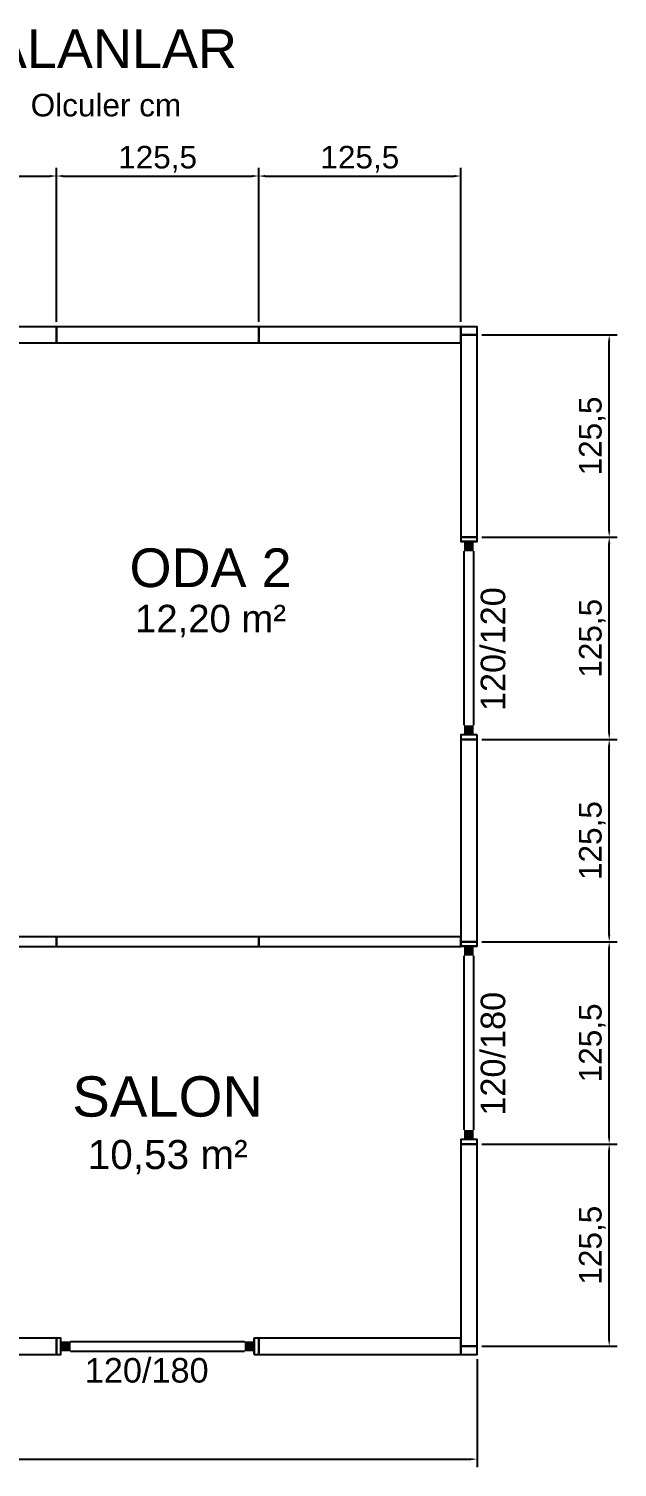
# Model space of a CAD drawing. Header units: centimetres. Extents: x -120 to 1933, y -1067 to 822.
# Drawn here: x 1568 to 1933, y -70 to 822 of the extents above; entities that cross this region are included whole.
import ezdxf
from ezdxf.enums import TextEntityAlignment as Align

# ---------------------------------------------------------------- set-up
doc = ezdxf.new("R2010")
doc.units = ezdxf.units.CM
for name, color, linetype in [('DIS_DUVAR_100', 30, 'Continuous'), ('IC_DUVAR_60', 30, 'Continuous'), ('KOSE_PROFIL_100', 8, 'Continuous'), ('ODA_ADLARI', 7, 'Continuous'), ('OLCULER', 7, 'Continuous'), ('PENCERE', 10, 'Continuous')]:
    doc.layers.add(name, color=color, linetype=linetype)
doc.styles.get("Standard").update_dxf_attribs({"font": 'Arial.ttf'})
doc.dimstyles.new('ISO-25', dxfattribs={"dimtxt": 2.5, "dimasz": 2.5, "dimexe": 1.25, "dimexo": 0.625, "dimtad": 1, "dimtxsty": 'Standard', "dimcen": 2.5, "dimadec": 0, "dimazin": 0, "dimtfac": 1, "dimtmove": 0, "dimatfit": 3, "dimfxl": 1, "dimarcsym": 0})

# ---------------------------------------------------------------- blocks, each defined once
blk = doc.blocks.new('BOM_D01_DIS_DOLU_1255_H')
blk.add_lwpolyline([(0, 0), (125.5, 0), (125.5, 10), (0, 10)], close=True)
blk = doc.blocks.new('BOM_P02_PENCERE_1200x1800')
at = {"layer": 'PENCERE', "color": 1}
for p, q in [((53839.87, 6703.82), (53839.87, 6713.82)), ((53845.87, 6711.82), (53953.87, 6711.82)), ((53959.87, 6703.82), (53959.87, 6713.82)), ((53845.87, 6705.82), (53953.87, 6705.82))]:
    blk.add_line(p, q, dxfattribs=at)
for points in [[(53839.87, 6705.82), (53845.87, 6705.82), (53839.87, 6711.82), (53845.87, 6711.82)], [(53959.87, 6705.82), (53953.87, 6705.82), (53959.87, 6711.82), (53953.87, 6711.82)]]:
    blk.add_solid(points, dxfattribs=at)
at = {"layer": 'PENCERE', "color": 0, "lineweight": 25}
blk.add_text('120/180', height=15.217, dxfattribs=at).set_placement((53854.7, 6686.34))
blk = doc.blocks.new('BOM_D03_DIS_P120180_1255_H')
for points in [[(0, 0), (2.75, 0), (2.75, 10), (0, 10)], [(122.75, 0), (125.5, 0), (125.5, 10), (122.75, 10)]]:
    blk.add_lwpolyline(points, close=True)
blk.add_blockref('BOM_P02_PENCERE_1200x1800', (-53837.12, -6703.82))
blk = doc.blocks.new('BOM_D01_DIS_DOLU_1255_V')
blk.add_lwpolyline([(0, 0), (10, 0), (10, 125.5), (0, 125.5)], close=True)
blk = doc.blocks.new('BOM_D03_DIS_P120180_1255_V')
for points in [[(0, 122.75), (10, 122.75), (10, 125.5), (0, 125.5)], [(0, 0), (10, 0), (10, 2.75), (0, 2.75)]]:
    blk.add_lwpolyline(points, close=True)
at = {"rotation": 90}
blk.add_blockref('BOM_P02_PENCERE_1200x1800', (6713.82, -53837.12), dxfattribs=at)
blk = doc.blocks.new('BOM_P01_PENCERE_1200x1200')
at = {"layer": 'PENCERE', "color": 1}
for p, q in [((53387.01, 8192.86), (53397.01, 8192.86)), ((53389.01, 8186.86), (53389.01, 8078.86)), ((53395.01, 8186.86), (53395.01, 8078.86)), ((53387.01, 8072.86), (53397.01, 8072.86))]:
    blk.add_line(p, q, dxfattribs=at)
for points in [[(53389.01, 8192.86), (53389.01, 8186.86), (53395.01, 8192.86), (53395.01, 8186.86)], [(53389.01, 8072.86), (53389.01, 8078.86), (53395.01, 8072.86), (53395.01, 8078.86)]]:
    blk.add_solid(points, dxfattribs=at)
at = {"layer": 'PENCERE', "color": 0, "lineweight": 25}
blk.add_text('120/120', height=15.217, rotation=270, dxfattribs=at).set_placement((53369.52, 8178.03))
blk = doc.blocks.new('BOM_D02_DIS_P120120_1255_V')
for points in [[(0, 122.75), (10, 122.75), (10, 125.5), (0, 125.5)], [(0, 0), (10, 0), (10, 2.75), (0, 2.75)]]:
    blk.add_lwpolyline(points, close=True)
blk.add_blockref('BOM_P01_PENCERE_1200x1200', (-53387.01, -8070.11))
blk = doc.blocks.new('BOM_B02_DIS_KOSE_100x50')
blk.add_lwpolyline([(0, 0), (10, 0), (10, 5), (0, 5)], close=True)
blk = doc.blocks.new('BOM_I01_IC_DOLU_1255_H')
blk.add_lwpolyline([(0, 0), (125.5, 0), (125.5, 6), (0, 6)], close=True)
blk = doc.blocks.new('*D60')
at = {"layer": 'Defpoints', "color": 0, "transparency": 16777216}
for p in [(1073, 0), (1846, 0), (1846, -65)]:
    blk.add_point(p, dxfattribs=at)
at = {"layer": 'OLCULER', "color": 0, "lineweight": -2, "transparency": 16777216}
for p, q in [((1073, -3), (1073, -70)), ((1846, -3), (1846, -70)), ((1077, -65), (1842, -65))]:
    blk.add_line(p, q, dxfattribs=at)
at = {"layer": 'OLCULER', "color": 0, "transparency": 16777216}
for points in [[(1077, -64.33), (1077, -65.67), (1073, -65)], [(1842, -64.33), (1842, -65.67), (1846, -65)]]:
    blk.add_solid(points, dxfattribs=at)
at = {"layer": 'OLCULER', "color": 0, "transparency": 16777216, "insert": (1459.5, -55.85), "char_height": 14, "attachment_point": 5}
blk.add_mtext('773', dxfattribs=at)
blk = doc.blocks.new('*D65')
at = {"layer": 'Defpoints', "color": 0, "transparency": 16777216}
for p in [(1585, 731), (1459.5, 637.5), (1585, 637.5)]:
    blk.add_point(p, dxfattribs=at)
at = {"layer": 'OLCULER', "color": 0, "lineweight": -2, "transparency": 16777216}
for p, q in [((1459.5, 640.5), (1459.5, 736)), ((1585, 640.5), (1585, 736)), ((1463.5, 731), (1581, 731))]:
    blk.add_line(p, q, dxfattribs=at)
at = {"layer": 'OLCULER', "color": 0, "transparency": 16777216}
for points in [[(1463.5, 731.67), (1463.5, 730.33), (1459.5, 731)], [(1581, 731.67), (1581, 730.33), (1585, 731)]]:
    blk.add_solid(points, dxfattribs=at)
at = {"layer": 'OLCULER', "color": 0, "transparency": 16777216, "insert": (1522.25, 741.41), "char_height": 14, "attachment_point": 5}
blk.add_mtext('125,5', dxfattribs=at)
blk = doc.blocks.new('*D66')
at = {"layer": 'Defpoints', "color": 0, "transparency": 16777216}
for p in [(1710.5, 731), (1585, 637.5), (1710.5, 637.5)]:
    blk.add_point(p, dxfattribs=at)
at = {"layer": 'OLCULER', "color": 0, "lineweight": -2, "transparency": 16777216}
for p, q in [((1585, 640.5), (1585, 736)), ((1710.5, 640.5), (1710.5, 736)), ((1589, 731), (1706.5, 731))]:
    blk.add_line(p, q, dxfattribs=at)
at = {"layer": 'OLCULER', "color": 0, "transparency": 16777216}
for points in [[(1589, 731.67), (1589, 730.33), (1585, 731)], [(1706.5, 731.67), (1706.5, 730.33), (1710.5, 731)]]:
    blk.add_solid(points, dxfattribs=at)
at = {"layer": 'OLCULER', "color": 0, "transparency": 16777216, "insert": (1647.75, 741.41), "char_height": 14, "attachment_point": 5}
blk.add_mtext('125,5', dxfattribs=at)
blk = doc.blocks.new('*D67')
at = {"layer": 'Defpoints', "color": 0, "transparency": 16777216}
for p in [(1836, 731), (1710.5, 637.5), (1836, 637.5)]:
    blk.add_point(p, dxfattribs=at)
at = {"layer": 'OLCULER', "color": 0, "lineweight": -2, "transparency": 16777216}
for p, q in [((1710.5, 640.5), (1710.5, 736)), ((1836, 640.5), (1836, 736)), ((1714.5, 731), (1832, 731))]:
    blk.add_line(p, q, dxfattribs=at)
at = {"layer": 'OLCULER', "color": 0, "transparency": 16777216}
for points in [[(1714.5, 731.67), (1714.5, 730.33), (1710.5, 731)], [(1832, 731.67), (1832, 730.33), (1836, 731)]]:
    blk.add_solid(points, dxfattribs=at)
at = {"layer": 'OLCULER', "color": 0, "transparency": 16777216, "insert": (1773.25, 741.41), "char_height": 14, "attachment_point": 5}
blk.add_mtext('125,5', dxfattribs=at)
blk = doc.blocks.new('*D68')
at = {"layer": 'Defpoints', "color": 0, "transparency": 16777216}
for p in [(1846, 130.5), (1928, 130.5), (1846, 5)]:
    blk.add_point(p, dxfattribs=at)
at = {"layer": 'OLCULER', "color": 0, "lineweight": -2, "transparency": 16777216}
for p, q in [((1849, 130.5), (1933, 130.5)), ((1928, 9), (1928, 126.5)), ((1849, 5), (1933, 5))]:
    blk.add_line(p, q, dxfattribs=at)
at = {"layer": 'OLCULER', "color": 0, "transparency": 16777216}
for points in [[(1927.33, 126.5), (1928.67, 126.5), (1928, 130.5)], [(1927.33, 9), (1928.67, 9), (1928, 5)]]:
    blk.add_solid(points, dxfattribs=at)
at = {"layer": 'OLCULER', "color": 0, "transparency": 16777216, "insert": (1917.59, 67.75), "char_height": 14, "attachment_point": 5, "rotation": 90}
blk.add_mtext('125,5', dxfattribs=at)
blk = doc.blocks.new('*D69')
at = {"layer": 'Defpoints', "color": 0, "transparency": 16777216}
for p in [(1846, 256), (1928, 256), (1846, 130.5)]:
    blk.add_point(p, dxfattribs=at)
at = {"layer": 'OLCULER', "color": 0, "lineweight": -2, "transparency": 16777216}
for p, q in [((1849, 256), (1933, 256)), ((1928, 134.5), (1928, 252)), ((1849, 130.5), (1933, 130.5))]:
    blk.add_line(p, q, dxfattribs=at)
at = {"layer": 'OLCULER', "color": 0, "transparency": 16777216}
for points in [[(1927.33, 252), (1928.67, 252), (1928, 256)], [(1927.33, 134.5), (1928.67, 134.5), (1928, 130.5)]]:
    blk.add_solid(points, dxfattribs=at)
at = {"layer": 'OLCULER', "color": 0, "transparency": 16777216, "insert": (1917.59, 193.25), "char_height": 14, "attachment_point": 5, "rotation": 90}
blk.add_mtext('125,5', dxfattribs=at)
blk = doc.blocks.new('*D70')
at = {"layer": 'Defpoints', "color": 0, "transparency": 16777216}
for p in [(1846, 381.5), (1928, 381.5), (1846, 256)]:
    blk.add_point(p, dxfattribs=at)
at = {"layer": 'OLCULER', "color": 0, "lineweight": -2, "transparency": 16777216}
for p, q in [((1849, 381.5), (1933, 381.5)), ((1928, 260), (1928, 377.5)), ((1849, 256), (1933, 256))]:
    blk.add_line(p, q, dxfattribs=at)
at = {"layer": 'OLCULER', "color": 0, "transparency": 16777216}
for points in [[(1927.33, 377.5), (1928.67, 377.5), (1928, 381.5)], [(1927.33, 260), (1928.67, 260), (1928, 256)]]:
    blk.add_solid(points, dxfattribs=at)
at = {"layer": 'OLCULER', "color": 0, "transparency": 16777216, "insert": (1917.59, 318.75), "char_height": 14, "attachment_point": 5, "rotation": 90}
blk.add_mtext('125,5', dxfattribs=at)
blk = doc.blocks.new('*D71')
at = {"layer": 'Defpoints', "color": 0, "transparency": 16777216}
for p in [(1846, 507), (1928, 507), (1846, 381.5)]:
    blk.add_point(p, dxfattribs=at)
at = {"layer": 'OLCULER', "color": 0, "lineweight": -2, "transparency": 16777216}
for p, q in [((1849, 507), (1933, 507)), ((1928, 385.5), (1928, 503)), ((1849, 381.5), (1933, 381.5))]:
    blk.add_line(p, q, dxfattribs=at)
at = {"layer": 'OLCULER', "color": 0, "transparency": 16777216}
for points in [[(1927.33, 503), (1928.67, 503), (1928, 507)], [(1927.33, 385.5), (1928.67, 385.5), (1928, 381.5)]]:
    blk.add_solid(points, dxfattribs=at)
at = {"layer": 'OLCULER', "color": 0, "transparency": 16777216, "insert": (1917.59, 444.25), "char_height": 14, "attachment_point": 5, "rotation": 90}
blk.add_mtext('125,5', dxfattribs=at)
blk = doc.blocks.new('*D72')
at = {"layer": 'Defpoints', "color": 0, "transparency": 16777216}
for p in [(1846, 632.5), (1928, 632.5), (1846, 507)]:
    blk.add_point(p, dxfattribs=at)
at = {"layer": 'OLCULER', "color": 0, "lineweight": -2, "transparency": 16777216}
for p, q in [((1849, 632.5), (1933, 632.5)), ((1928, 511), (1928, 628.5)), ((1849, 507), (1933, 507))]:
    blk.add_line(p, q, dxfattribs=at)
at = {"layer": 'OLCULER', "color": 0, "transparency": 16777216}
for points in [[(1927.33, 628.5), (1928.67, 628.5), (1928, 632.5)], [(1927.33, 511), (1928.67, 511), (1928, 507)]]:
    blk.add_solid(points, dxfattribs=at)
at = {"layer": 'OLCULER', "color": 0, "transparency": 16777216, "insert": (1917.59, 569.75), "char_height": 14, "attachment_point": 5, "rotation": 90}
blk.add_mtext('125,5', dxfattribs=at)

msp = doc.modelspace()

# ---------------------------------------------------------------- block references
at = {"layer": 'DIS_DUVAR_100'}
for name, p in [('BOM_D01_DIS_DOLU_1255_H', (1459.5, 627.5)), ('BOM_D01_DIS_DOLU_1255_H', (1585, 627.5)), ('BOM_D01_DIS_DOLU_1255_H', (1710.5, 627.5)), ('BOM_D01_DIS_DOLU_1255_V', (1836, 507)), ('BOM_D01_DIS_DOLU_1255_V', (1836, 256)), ('BOM_D03_DIS_P120180_1255_V', (1836, 130.5)), ('BOM_D01_DIS_DOLU_1255_V', (1836, 5)), ('BOM_D01_DIS_DOLU_1255_H', (1459.5, 0)), ('BOM_D03_DIS_P120180_1255_H', (1585, 0)), ('BOM_D01_DIS_DOLU_1255_H', (1710.5, 0))]:
    msp.add_blockref(name, p, dxfattribs=at)
at = {"layer": 'DIS_DUVAR_100', "rotation": 180}
msp.add_blockref('BOM_D02_DIS_P120120_1255_V', (1846, 507), dxfattribs=at)
at = {"layer": 'IC_DUVAR_60'}
for p in [(1459.5, 253), (1585, 253), (1710.5, 253)]:
    msp.add_blockref('BOM_I01_IC_DOLU_1255_H', p, dxfattribs=at)
at = {"layer": 'KOSE_PROFIL_100'}
for p in [(1836, 632.5), (1836, 0)]:
    msp.add_blockref('BOM_B02_DIS_KOSE_100x50', p, dxfattribs=at)

# ---------------------------------------------------------------- texts
at = {"layer": 'ODA_ADLARI'}
for s, height, p in [('AKSSIZ PLAN - NET ALANLAR', 24, (1459.5, 810)), ('On cephe 6 pano | Derinlik 5 pano | Olculer cm', 14, (1459.5, 775)), ('ODA 2', 24, (1680.625, 488)), ('12,20 m²', 17, (1680.625, 456.5)), ('SALON', 25, (1654, 160)), ('10,53 m²', 18, (1654, 124))]:
    msp.add_text(s, height=height, dxfattribs=at).set_placement(p, align=Align.MIDDLE_CENTER)

# ---------------------------------------------------------------- dimensions: what is measured, and where the dimension line sits
at = {"layer": 'OLCULER'}
for base, p1, p2, picture, middle in [((1585, 731), (1459.5, 637.5), (1585, 637.5), '*D65', (1522.25, 741.4134)), ((1710.5, 731), (1585, 637.5), (1710.5, 637.5), '*D66', (1647.75, 741.4134)), ((1836, 731), (1710.5, 637.5), (1836, 637.5), '*D67', (1773.25, 741.4134)), ((1846, -65), (1073, 0), (1846, 0), '*D60', (1459.5, -55.8472))]:
    dim = msp.add_linear_dim(base=base, p1=p1, p2=p2, dimstyle='ISO-25', override={"dimtxt": 14, "dimasz": 4, "dimexe": 5, "dimexo": 3, "dimgap": 2, "dimtix": 1, "dimatfit": 1}, dxfattribs=at)
    dim.commit()
    dim.dimension.update_dxf_attribs({"geometry": picture, "text_midpoint": middle})
for base, p1, p2, picture, middle in [((1928, 632.5), (1846, 507), (1846, 632.5), '*D72', (1917.5866, 569.75)), ((1928, 507), (1846, 381.5), (1846, 507), '*D71', (1917.5866, 444.25)), ((1928, 381.5), (1846, 256), (1846, 381.5), '*D70', (1917.5866, 318.75)), ((1928, 256), (1846, 130.5), (1846, 256), '*D69', (1917.5866, 193.25)), ((1928, 130.5), (1846, 5), (1846, 130.5), '*D68', (1917.5866, 67.75))]:
    dim = msp.add_linear_dim(base=base, p1=p1, p2=p2, angle=90, dimstyle='ISO-25', override={"dimtxt": 14, "dimasz": 4, "dimexe": 5, "dimexo": 3, "dimgap": 2, "dimtix": 1, "dimatfit": 1}, dxfattribs=at)
    dim.commit()
    dim.dimension.update_dxf_attribs({"geometry": picture, "text_midpoint": middle})

doc.saveas('drawing.dxf')
